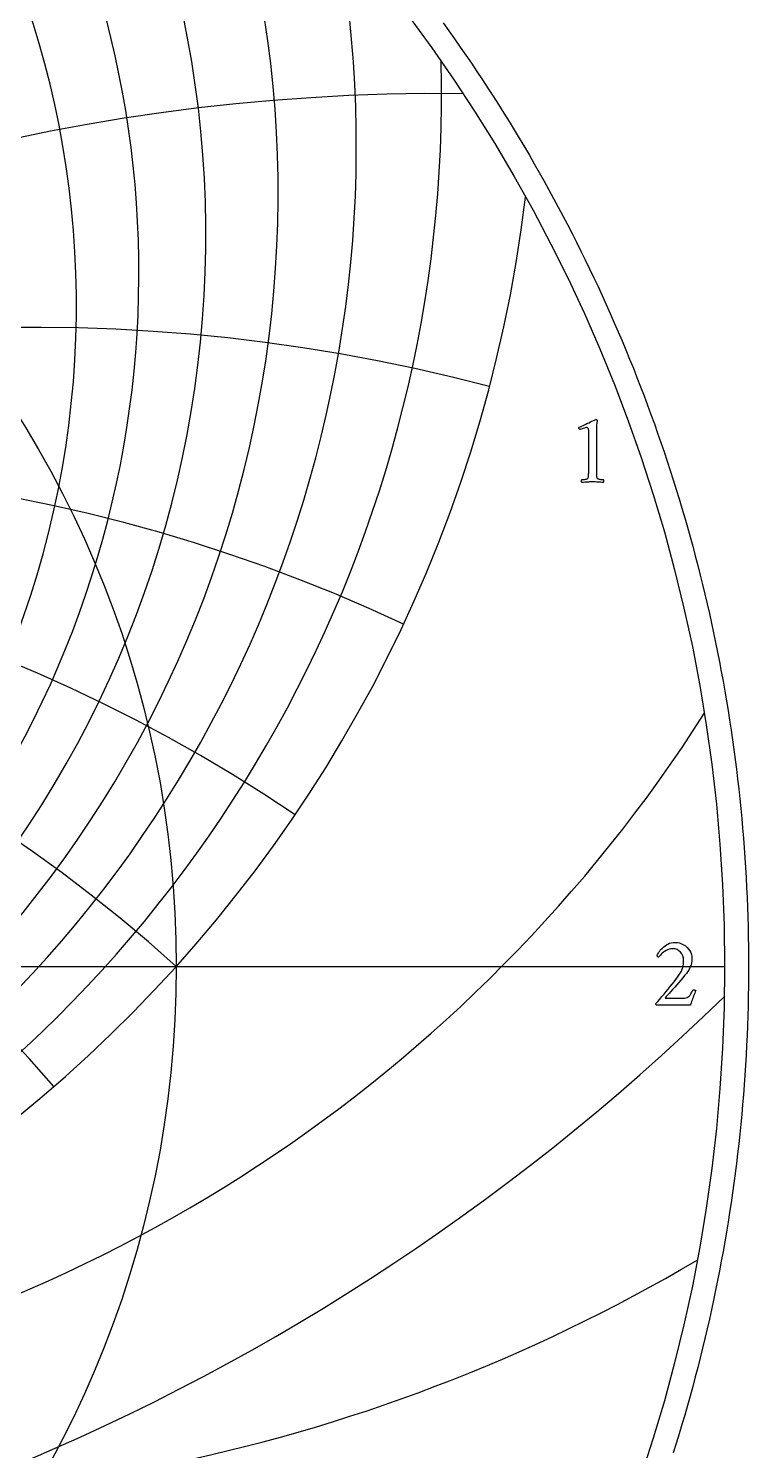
# Model space of a CAD drawing. Header units: millimetres. Extents: x -96 to 96, y -96 to 98.
# Drawn here: x 53.1 to 95.9, y -28.8 to 55.9 of the extents above; entities that cross this region are included whole.
import ezdxf

# ---------------------------------------------------------------- set-up
doc = ezdxf.new("R2010")
doc.units = ezdxf.units.MM
for name, color, linetype in [('CUT_OUTER', 1, 'Continuous'), ('ENGRAVE', 7, 'Continuous'), ('ENGRAVE_FINE', 8, 'Continuous'), ('TEXT', 5, 'Continuous')]:
    doc.layers.add(name, color=color, linetype=linetype)

msp = doc.modelspace()

# ---------------------------------------------------------------- linework, layer by layer
at = {"layer": 'CUT_OUTER'}
msp.add_lwpolyline([(77.7431, 56.1927), (78.0864, 55.7146), (78.4268, 55.2344), (78.7643, 54.7521), (79.0987, 54.2678), (79.4302, 53.7815), (79.7587, 53.2931), (80.0842, 52.8027), (80.4067, 52.3103), (80.7262, 51.8159), (81.0426, 51.3196), (81.3559, 50.8214), (81.6662, 50.3213), (81.9735, 49.8192), (82.2776, 49.3153), (82.5787, 48.8095), (82.8766, 48.3019), (83.1714, 47.7925), (83.4631, 47.2813), (83.7516, 46.7682), (84.037, 46.2535), (84.3192, 45.737), (84.5983, 45.2187), (84.8742, 44.6988), (85.1468, 44.1772), (85.4163, 43.6539), (85.6825, 43.129), (85.9456, 42.6024), (86.2053, 42.0743), (86.4619, 41.5445), (86.7152, 41.0132), (86.9652, 40.4804), (87.2119, 39.946), (87.4554, 39.4101), (87.6956, 38.8728), (87.9324, 38.334), (88.166, 37.7937), (88.3962, 37.252), (88.6231, 36.7089), (88.8467, 36.1644), (89.0669, 35.6186), (89.2838, 35.0714), (89.4973, 34.5229), (89.7075, 33.9731), (89.9142, 33.4221), (90.1176, 32.8697), (90.3176, 32.3162), (90.5142, 31.7614), (90.7074, 31.2054), (90.8971, 30.6482), (91.0835, 30.0899), (91.2664, 29.5305), (91.4459, 28.9699), (91.6219, 28.4083), (91.7945, 27.8456), (91.9636, 27.2818), (92.1293, 26.717), (92.2915, 26.1512), (92.4502, 25.5844), (92.6055, 25.0167), (92.7572, 24.448), (92.9055, 23.8784), (93.0502, 23.3079), (93.1915, 22.7365), (93.3293, 22.1642), (93.4635, 21.5912), (93.5942, 21.0173), (93.7214, 20.4426), (93.8451, 19.8672), (93.9652, 19.291), (94.0818, 18.714), (94.1949, 18.1364), (94.3044, 17.5581), (94.4104, 16.9791), (94.5128, 16.3995), (94.6116, 15.8193), (94.7069, 15.2385), (94.7986, 14.6571), (94.8868, 14.0751), (94.9713, 13.4926), (95.0523, 12.9097), (95.1298, 12.3262), (95.2036, 11.7422), (95.2739, 11.1579), (95.3405, 10.5731), (95.4036, 9.9879), (95.4631, 9.4023), (95.519, 8.8164), (95.5713, 8.2301), (95.62, 7.6435), (95.6651, 7.0567), (95.7066, 6.4696), (95.7445, 5.8822), (95.7788, 5.2946), (95.8095, 4.7068), (95.8365, 4.1189), (95.86, 3.5307), (95.8799, 2.9425), (95.8961, 2.3541), (95.9087, 1.7657), (95.9178, 1.1771), (95.9232, 0.5886), (95.925, 0), (95.9232, -0.5886), (95.9178, -1.1771), (95.9087, -1.7657), (95.8961, -2.3541), (95.8799, -2.9425), (95.86, -3.5307), (95.8365, -4.1189), (95.8095, -4.7068), (95.7788, -5.2946), (95.7445, -5.8822), (95.7066, -6.4696), (95.6651, -7.0567), (95.62, -7.6435), (95.5713, -8.2301), (95.519, -8.8164), (95.4631, -9.4023), (95.4036, -9.9879), (95.3405, -10.5731), (95.2739, -11.1579), (95.2036, -11.7422), (95.1298, -12.3262), (95.0523, -12.9097), (94.9713, -13.4926), (94.8868, -14.0751), (94.7986, -14.6571), (94.7069, -15.2385), (94.6116, -15.8193), (94.5128, -16.3995), (94.4104, -16.9791), (94.3044, -17.5581), (94.1949, -18.1364), (94.0818, -18.714), (93.9652, -19.291), (93.8451, -19.8672), (93.7214, -20.4426), (93.5942, -21.0173), (93.4635, -21.5912), (93.3293, -22.1642), (93.1915, -22.7365), (93.0502, -23.3079), (92.9055, -23.8784), (92.7572, -24.448), (92.6055, -25.0167), (92.4502, -25.5844), (92.2915, -26.1512), (92.1293, -26.717), (91.9636, -27.2818), (91.7945, -27.8456), (91.6219, -28.4083), (91.4459, -28.9699)], dxfattribs=at)
at = {"layer": 'ENGRAVE'}
msp.add_lwpolyline([(-94.5, 0), (94.5, 0)], dxfattribs=at)
for radius in [94.5, 61.8587]:
    msp.add_circle((0, 0), radius, dxfattribs=at)
for centre, radius, start, end in [((0, 41.3104), 59.6338, 131.894956, 48.105044), ((0, 55.6978), 83.2391, 186.817711, 353.182289), ((0, -68.701), 92.4464, 48, 132), ((0, -68.701), 92.4464, 48, 132), ((17.0713, 63.7108), 90.4267, 279.11316, 327.448718), ((40.7819, 70.6363), 102.3677, 261.916005, 300.584452)]:
    msp.add_arc(centre, radius, start, end, dxfattribs=at)
at = {"layer": 'ENGRAVE_FINE'}
for centre, radius, start, end in [((0, 39.3395), 55.9145, 104.652903, 75.347097), ((0, 43.5217), 63.6208, 147.339419, 32.660581), ((0, 46.0121), 67.9174, 159.38698, 20.61302), ((110.1733, -68.701), 143.821, 108.06014, 161.590472), ((110.1733, -68.701), 143.821, 108.06014, 161.590472), ((0, 48.8296), 72.5749, 169.605342, 10.394658), ((0, 52.0334), 77.6561, 178.636426, 1.363574), ((77.5717, -68.701), 120.6802, 89.357322, 156.542484), ((77.5717, -68.701), 120.6802, 89.357322, 156.542484), ((53.3739, -68.701), 106.7479, 75.275852, 151.168123), ((53.3739, -68.701), 106.7479, 75.275852, 151.168123), ((33.6477, -68.701), 98.3794, 64.900682, 145.370006), ((33.6477, -68.701), 98.3794, 64.900682, 145.370006), ((-16.3008, -68.701), 93.8725, 40.970494, 124.098899), ((-16.3008, -68.701), 93.8725, 40.970494, 124.098899), ((16.3008, -68.701), 93.8725, 55.901101, 139.029506), ((16.3008, -68.701), 93.8725, 55.901101, 139.029506), ((0, 95.3441), 135.5157, 225.796451, 314.203549)]:
    msp.add_arc(centre, radius, start, end, dxfattribs=at)
at = {"layer": 'TEXT'}
for points in [[(86.4096, 29.5123), (86.4096, 31.867), (86.4079, 31.9248), (86.4029, 31.9728), (86.3945, 32.0112), (86.3828, 32.0399), (86.367, 32.0608), (86.3463, 32.0757), (86.3208, 32.0846), (86.2904, 32.0876), (86.2531, 32.0848), (86.2069, 32.0764), (86.1518, 32.0625), (86.0877, 32.0429), (86.0233, 32.0215), (85.967, 32.0019), (85.9189, 31.9842), (85.8791, 31.9684), (85.8556, 31.9904), (85.8388, 32.0146), (85.8288, 32.041), (85.8254, 32.0697), (85.8254, 32.0701), (85.8254, 32.0712), (85.8254, 32.0731), (85.8254, 32.0757), (85.8262, 32.0865), (85.8284, 32.0951), (85.8321, 32.1014), (85.8373, 32.1055), (85.956, 32.1593), (86.0736, 32.2135), (86.19, 32.2681), (86.3053, 32.3231), (86.4152, 32.3758), (86.5154, 32.4237), (86.606, 32.4667), (86.6868, 32.5049), (86.7537, 32.5362), (86.8023, 32.5585), (86.8327, 32.572), (86.8448, 32.5764), (86.8567, 32.5764), (86.8705, 32.5742), (86.8821, 32.5675), (86.8914, 32.5563), (86.8984, 32.5407), (86.904, 32.5235), (86.9089, 32.5079), (86.913, 32.4937), (86.9163, 32.481), (86.9148, 32.4719), (86.9104, 32.4445), (86.9029, 32.3989), (86.8925, 32.335), (86.8821, 32.2543), (86.8746, 32.1584), (86.8701, 32.0472), (86.8686, 31.9207), (86.8686, 29.5123), (86.8688, 29.4479), (86.8694, 29.3856), (86.8703, 29.3257), (86.8716, 29.2679), (86.8744, 29.2139), (86.8798, 29.1651), (86.8878, 29.1215), (86.8984, 29.0831), (86.9085, 29.0686), (86.9268, 29.0548), (86.9532, 29.0418), (86.9879, 29.0295), (87.0272, 29.0185), (87.0676, 29.0093), (87.1091, 29.0021), (87.1518, 28.9967), (87.1919, 28.9928), (87.2256, 28.99), (87.253, 28.9883), (87.274, 28.9877), (87.282, 28.9736), (87.2882, 28.9549), (87.2925, 28.9318), (87.2949, 28.9043), (87.2947, 28.8767), (87.2911, 28.8536), (87.2843, 28.835), (87.274, 28.8208), (87.1865, 28.8266), (87.1026, 28.832), (87.0225, 28.837), (86.9461, 28.8417), (86.8701, 28.8456), (86.7911, 28.8484), (86.7092, 28.8501), (86.6242, 28.8506), (86.5426, 28.8501), (86.4648, 28.8484), (86.3906, 28.8456), (86.3202, 28.8417), (86.249, 28.837), (86.1727, 28.832), (86.0911, 28.8266), (86.0043, 28.8208), (85.994, 28.835), (85.9871, 28.8536), (85.9836, 28.8767), (85.9834, 28.9043), (85.9858, 28.9318), (85.9901, 28.9549), (85.9962, 28.9736), (86.0043, 28.9877), (86.0253, 28.9883), (86.0527, 28.99), (86.0864, 28.9928), (86.1265, 28.9967), (86.1691, 29.0021), (86.2107, 29.0093), (86.2511, 29.0185), (86.2904, 29.0295), (86.3247, 29.0418), (86.35, 29.0548), (86.3664, 29.0686), (86.3739, 29.0831), (86.3847, 29.1215), (86.3932, 29.1651), (86.3996, 29.2139), (86.4037, 29.2679), (86.4063, 29.3257), (86.4081, 29.3856), (86.4093, 29.4479), (86.4096, 29.5123)], [(92.7833, -1.4358), (92.7531, -1.5097), (92.7222, -1.5885), (92.6905, -1.6722), (92.6581, -1.7607), (92.626, -1.8499), (92.5955, -1.9358), (92.5664, -2.0183), (92.5388, -2.0975), (92.5143, -2.1686), (92.4941, -2.2271), (92.4785, -2.273), (92.4673, -2.3061), (90.4524, -2.3061), (90.4433, -2.2992), (90.4338, -2.2905), (90.4239, -2.2798), (90.4136, -2.2674), (90.4045, -2.2545), (90.398, -2.2428), (90.3941, -2.2322), (90.3928, -2.2227), (90.5157, -2.0841), (90.6402, -1.9425), (90.7661, -1.7979), (90.8935, -1.6504), (91.0202, -1.5017), (91.1439, -1.3538), (91.2646, -1.2066), (91.3824, -1.0602), (91.4945, -0.9171), (91.5985, -0.78), (91.6942, -0.6489), (91.7818, -0.5237), (91.8632, -0.3966), (91.9286, -0.2778), (91.9779, -0.1671), (92.0113, -0.0647), (92.0334, 0.0348), (92.0493, 0.1365), (92.0588, 0.2405), (92.0619, 0.3467), (92.0506, 0.4897), (92.0165, 0.6209), (91.9597, 0.7401), (91.8801, 0.8474), (91.7831, 0.9361), (91.6737, 0.9994), (91.5521, 1.0374), (91.4181, 1.0501), (91.3056, 1.0438), (91.2005, 1.0248), (91.1029, 0.9931), (91.0128, 0.9488), (90.9304, 0.897), (90.8563, 0.8429), (90.7903, 0.7867), (90.7326, 0.7282), (90.6834, 0.6723), (90.6432, 0.6239), (90.6119, 0.5829), (90.5895, 0.5493), (90.5714, 0.5518), (90.553, 0.559), (90.5342, 0.5711), (90.515, 0.5881), (90.498, 0.6062), (90.4859, 0.6216), (90.4787, 0.6345), (90.4762, 0.6447), (90.4891, 0.6762), (90.5098, 0.717), (90.5383, 0.7671), (90.5746, 0.8265), (90.6188, 0.8914), (90.6707, 0.9577), (90.7305, 1.0255), (90.7982, 1.0948), (90.8725, 1.1622), (90.9524, 1.2245), (91.0379, 1.2815), (91.129, 1.3333), (91.2257, 1.3763), (91.328, 1.407), (91.4358, 1.4255), (91.5493, 1.4316), (91.6862, 1.4229), (91.8168, 1.3966), (91.941, 1.3528), (92.059, 1.2915), (92.1678, 1.2165), (92.2646, 1.1313), (92.3496, 1.0361), (92.4226, 0.9309), (92.4813, 0.8187), (92.5232, 0.7028), (92.5483, 0.5832), (92.5567, 0.4599), (92.5511, 0.3366), (92.5344, 0.217), (92.5064, 0.1011), (92.4673, -0.011), (92.4185, -0.1194), (92.3615, -0.2241), (92.2963, -0.3251), (92.2229, -0.4223), (92.1188, -0.5496), (92.009, -0.6809), (91.8937, -0.8163), (91.7728, -0.9559), (91.6508, -1.0952), (91.5321, -1.2301), (91.4168, -1.3605), (91.3049, -1.4864), (91.2002, -1.604), (91.1066, -1.7092), (91.0243, -1.8022), (90.9531, -1.8829), (92.1096, -1.8829), (92.1922, -1.876), (92.2669, -1.8553), (92.3337, -1.8208), (92.3928, -1.7726), (92.447, -1.7102), (92.4994, -1.6332), (92.5498, -1.5418), (92.5985, -1.4358), (92.607, -1.4201), (92.6208, -1.4089), (92.6398, -1.4022), (92.664, -1.4), (92.6745, -1.4007), (92.6879, -1.403), (92.7043, -1.4067), (92.7236, -1.4119), (92.743, -1.4179), (92.7594, -1.4238), (92.7728, -1.4298), (92.7833, -1.4358)]]:
    msp.add_lwpolyline(points, close=True, dxfattribs=at)

doc.saveas('drawing.dxf')
